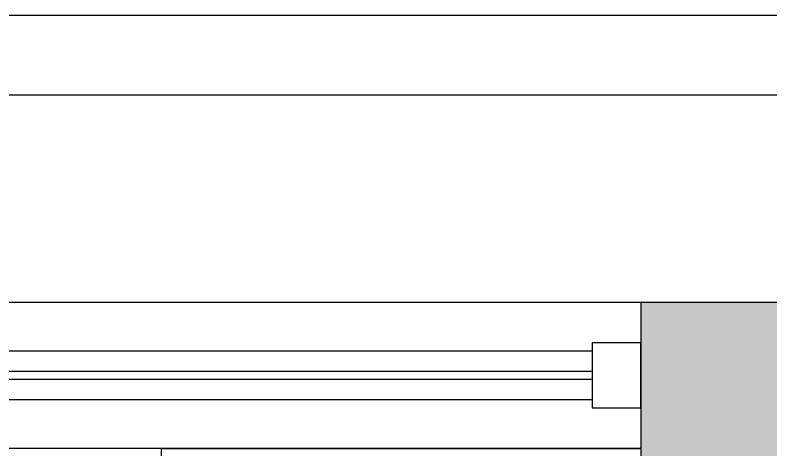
# Model space of a CAD drawing. Header units: millimetres. Extents: x 173236 to 801264, y -94969 to 615039.
# Drawn here: x 642470 to 643653, y 171656 to 172336 of the extents above; entities that cross this region are included whole.
import ezdxf

# ---------------------------------------------------------------- set-up
doc = ezdxf.new("R2010")
doc.units = ezdxf.units.MM
doc.header["$MEASUREMENT"] = 0
doc.header["$PDMODE"] = 2
doc.layers.add('00-Def-points', color=7, linetype='Continuous', plot=False)
for name, color, linetype in [('VOX-A-ANNO-DIMS', 160, 'Continuous'), ('VOX-A-ANNO-GRID-LINE', 254, 'Continuous'), ('VOX-A-COLUMN-SECT', 210, 'Continuous'), ('VOX-A-ELEV-1-NEAR', 130, 'Continuous'), ('VOX-A-FLOOR-LINE', 253, 'Continuous'), ('VOX-A-FURN-LAYOUT', 93, 'Continuous'), ('VOX-A-WINDOW', 2, 'Continuous'), ('VOX-A-WINDOW-SILL', 55, 'Continuous')]:
    doc.layers.add(name, color=color, linetype=linetype)
doc.styles.add('1.5 mm Rotis Annotative', font='', dxfattribs={"height": 1.5})
doc.styles.get('1.5 mm Rotis Annotative').set_extended_font_data('Rotis Sans Serif')
doc.dimstyles.new('1.5 mm Rotis Annotative', dxfattribs={"dimtxt": 1.5, "dimasz": 1, "dimexe": 1.5, "dimexo": 0, "dimgap": 1, "dimtad": 1, "dimdec": 0, "dimrnd": 5, "dimzin": 0, "dimdsep": 46, "dimtxsty": '1.5 mm Rotis Annotative', "dimblk": 'ARCHTICK', "dimcen": 0.09, "dimdle": 1, "dimadec": 0, "dimazin": 0, "dimtfac": 1, "dimtdec": 0, "dimtofl": 0, "dimtmove": 1, "dimatfit": 3, "dimfxl": 2, "dimfxlon": 1, "dimtolj": 1, "dimtzin": 0, "dimarcsym": 0})

# ---------------------------------------------------------------- blocks, each defined once
blk = doc.blocks.new('column')
at = {"layer": 'VOX-A-COLUMN-SECT'}
h = blk.add_hatch(color=256, dxfattribs=at)
h.dxf.hatch_style = 1
h.paths.add_polyline_path([(705499.7, 161109.5), (706149.7, 161109.5), (706149.7, 161759.5), (705499.7, 161759.5)])
blk.add_lwpolyline([(705499.7, 161109.5), (706149.7, 161109.5), (706149.7, 161759.5), (705499.7, 161759.5)], close=True, dxfattribs=at)
blk = doc.blocks.new('dd')
at = {"layer": 'VOX-A-COLUMN-SECT'}
blk.add_blockref('column', (5900.9, -1663.2), dxfattribs=at)
blk = doc.blocks.new('*U626')
at = {"layer": 'VOX-A-WINDOW'}
for p, q in [((3, 1.5), (39.307, 1.5)), ((3, 0.25), (39.307, 0.25)), ((3, -0.25), (39.307, -0.25)), ((3, -1.5), (39.307, -1.5))]:
    blk.add_line(p, q, dxfattribs=at)
for points in [[(3, 2), (3, -2), (0, -2), (0, 2)], [(42.307, 2), (42.307, -2), (39.307, -2), (39.307, 2)]]:
    blk.add_lwpolyline(points, close=True, dxfattribs=at)
at = {"layer": 'VOX-A-WINDOW-SILL'}
for p, q in [((0, 4.5), (42.307, 4.5)), ((0, -4.5), (42.307, -4.5))]:
    blk.add_line(p, q, dxfattribs=at)
blk = doc.blocks.new('FF PLAN')
at = {"layer": 'VOX-A-FLOOR-LINE'}
for points in [[(750811.3, 144409), (750811.3, 152689.7), (758914.5, 152689.7), (758914.5, 152239.7)], [(750911.3, 144409), (750911.3, 152564.7), (758789.5, 152564.7), (758789.5, 152239.7)]]:
    blk.add_lwpolyline(points, dxfattribs=at)
at = {"layer": 'VOX-A-ANNO-DIMS', "xscale": -25.4, "yscale": 25.4, "zscale": 25.4, "rotation": 0.003946187135381862}
blk.add_blockref('*U626', (758264.5, 152125.4), dxfattribs=at)
blk = doc.blocks.new('1ST FLOOR FURNITURE')
at = {"layer": 'VOX-A-FURN-LAYOUT'}
blk.add_lwpolyline([(644451.9, 171111.3), (644451.9, 170630.1), (643551.5, 170630.1), (643551.5, 171532.8), (644301.9, 171532.8)], dxfattribs=at)
blk = doc.blocks.new('_ArchTick')
at = {"color": 0, "linetype": 'ByBlock', "const_width": 0.15}
blk.add_lwpolyline([(-0.5, -0.5), (0.5, 0.5)], dxfattribs=at)
blk = doc.blocks.new('*D501')
at = {"layer": 'Defpoints', "color": 0, "transparency": 16777216}
for p in [(643449.8, 174989.1), (642374.8, 171886.3), (643449.8, 171886.4)]:
    blk.add_point(p, dxfattribs=at)
at = {"layer": 'VOX-A-ANNO-DIMS', "color": 0, "lineweight": -2, "transparency": 16777216}
for p, q in [((642374.8, 174789.1), (642374.8, 175139.1)), ((643449.8, 174789.1), (643449.8, 175139.1)), ((642274.8, 174989.1), (643549.8, 174989.1))]:
    blk.add_line(p, q, dxfattribs=at)
at = {"layer": 'VOX-A-ANNO-DIMS', "color": 0, "lineweight": -2, "transparency": 16777216, "xscale": 100, "yscale": 100, "zscale": 100}
for p, rotation in [((642374.8, 174989.1), 180.00000000007), ((643449.8, 174989.1), 7.002309186710079e-11)]:
    blk.add_blockref('_ArchTick', p, dxfattribs=dict(at, rotation=rotation))
at = {"layer": 'VOX-A-ANNO-DIMS', "color": 0, "transparency": 16777216, "insert": (642912.3, 175165.3), "char_height": 150, "attachment_point": 5, "style": '1.5 mm Rotis Annotative'}
blk.add_mtext('\\A1;1075', dxfattribs=at)
blk = doc.blocks.new('*D502')
at = {"layer": 'Defpoints', "color": 0, "transparency": 16777216}
for p in [(644099.8, 174989.1), (643449.8, 171886.4), (644099.8, 171886.3)]:
    blk.add_point(p, dxfattribs=at)
at = {"layer": 'VOX-A-ANNO-DIMS', "color": 0, "lineweight": -2, "transparency": 16777216}
for p, q in [((643449.8, 174789.1), (643449.8, 175139.1)), ((644099.8, 174789.1), (644099.8, 175139.1)), ((643349.8, 174989.1), (644199.8, 174989.1))]:
    blk.add_line(p, q, dxfattribs=at)
at = {"layer": 'VOX-A-ANNO-DIMS', "color": 0, "lineweight": -2, "transparency": 16777216, "xscale": 100, "yscale": 100, "zscale": 100}
for p, rotation in [((643449.8, 174989.1), 180.00000000007), ((644099.8, 174989.1), 7.002309186710079e-11)]:
    blk.add_blockref('_ArchTick', p, dxfattribs=dict(at, rotation=rotation))
at = {"layer": 'VOX-A-ANNO-DIMS', "color": 0, "transparency": 16777216, "insert": (643774.8, 175165.3), "char_height": 150, "attachment_point": 5, "style": '1.5 mm Rotis Annotative'}
blk.add_mtext('\\A1;650', dxfattribs=at)
blk = doc.blocks.new('DIM')
at = {"layer": 'VOX-A-ANNO-DIMS'}
for base, p1, p2, picture, middle in [((643449.8, 174989.1), (642374.8, 171886.3), (643449.8, 171886.4), '*D501', (642912.3, 175165.3)), ((644099.8, 174989.1), (643449.8, 171886.4), (644099.8, 171886.3), '*D502', (643774.8, 175165.3))]:
    dim = blk.add_linear_dim(base=base, p1=p1, p2=p2, angle=180, dimstyle='1.5 mm Rotis Annotative', dxfattribs=at)
    dim.commit()
    dim.dimension.update_dxf_attribs({"geometry": picture, "text_midpoint": middle})

msp = doc.modelspace()

# ---------------------------------------------------------------- block references
at = {"layer": 'VOX-A-ANNO-GRID-LINE'}
msp.add_blockref('dd', (-67950.9, 11790), dxfattribs=at)

# ---------------------------------------------------------------- next in the draw order: block references
at = {"layer": '00-Def-points'}
msp.add_blockref('FF PLAN', (-114814.7, 19646.7), dxfattribs=at)

# ---------------------------------------------------------------- next in the draw order: block references
msp.add_blockref('DIM', (0, 0))
at = {"layer": 'VOX-A-ELEV-1-NEAR'}
msp.add_blockref('1ST FLOOR FURNITURE', (-852.1, 125.1), dxfattribs=at)

doc.saveas('drawing.dxf')
